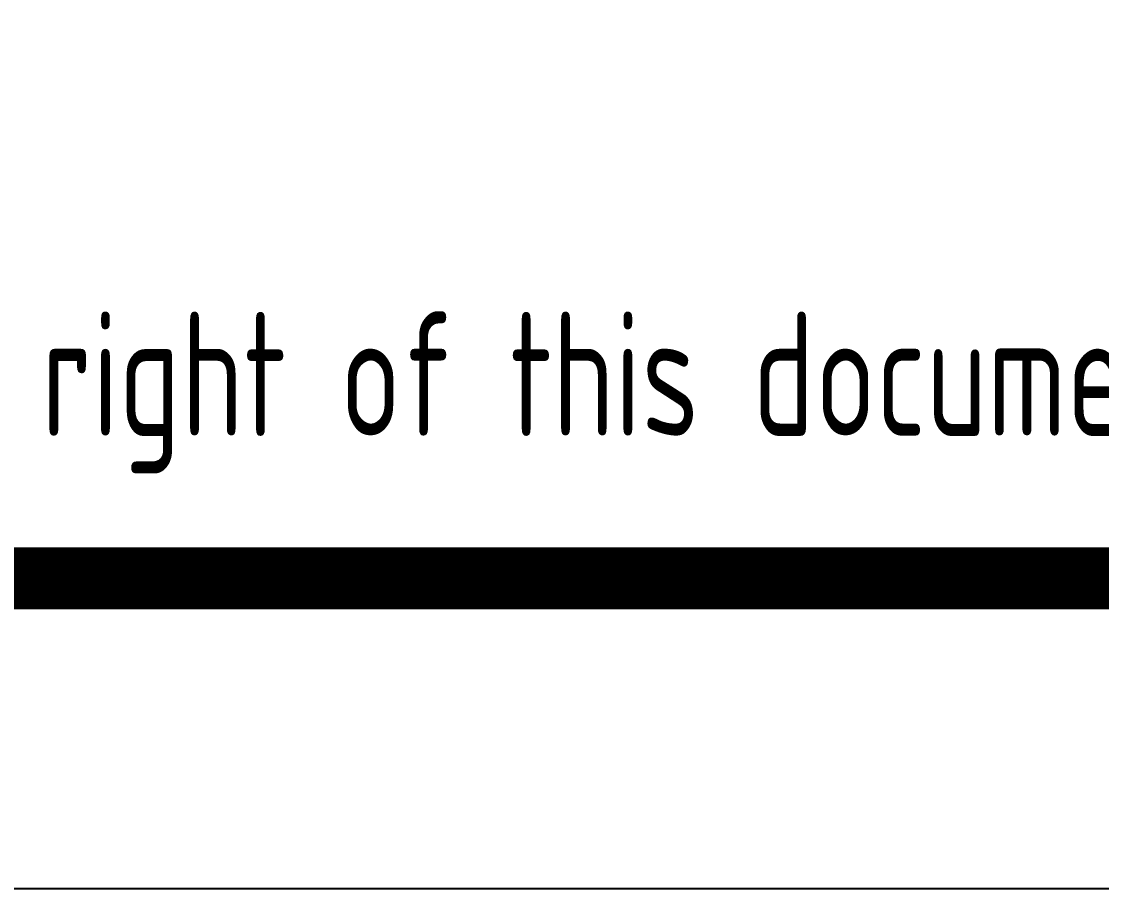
# Model space of a CAD drawing. Extents: x 5211311 to 5622788, y -441754 to -251897.
# Drawn here: x 5242771 to 5244514, y -289465 to -288067 of the extents above; entities that cross this region are included whole.
import ezdxf
from ezdxf.enums import TextEntityAlignment as Align

# ---------------------------------------------------------------- set-up
doc = ezdxf.new("R2010")
doc.units = 0
doc.header["$LTSCALE"] = 1000
doc.header["$MEASUREMENT"] = 0
doc.layers.get('0').update_dxf_attribs({"linetype": 'CONTINUOUS'})
doc.layers.add('PUB_TITLE', color=4, linetype='CONTINUOUS')
doc.styles.add('AHD', font='sceie.shx', dxfattribs={"width": 0.7, "bigfont": 'sceic.shx'})

msp = doc.modelspace()

# ---------------------------------------------------------------- linework, layer by layer
msp.add_line((5240810.1, -288964.7), (5258810.1, -288964.7))
msp.add_line((5240810.1, -288964.7), (5258810.1, -288964.7))
msp.add_line((5240810.1, -288964.7), (5258810.1, -288964.7))
msp.add_line((5240810.1, -288964.7), (5258810.1, -288964.7))
at = {"layer": 'PUB_TITLE'}
msp.add_lwpolyline([(5238310.1, -289464.7), (5259310.1, -289464.7), (5259310.1, -259764.7), (5238310.1, -259764.7)], close=True, dxfattribs=at)
at = {"layer": 'PUB_TITLE', "const_width": 100}
msp.add_lwpolyline([(5240810.1, -288964.7), (5258810.1, -288964.7), (5258810.1, -260264.7), (5240810.1, -260264.7)], close=True, dxfattribs=at)

# ---------------------------------------------------------------- texts
at = {"style": 'AHD', "width": 0.8}
msp.add_text('The proprietary right of this document belongs to Anhui Huadong Chemical And Medical Engineering  Co.,Ltd.  and any replication or transfer to the 3rd. side is forbidden without its permission. ', height=200, dxfattribs=at).set_placement((5249810.1, -288664.7), align=Align.MIDDLE)
msp.add_text('The proprietary right of this document belongs to Anhui Huadong Chemical And Medical Engineering  Co.,Ltd.  and any replication or transfer to the 3rd. side is forbidden without its permission. ', height=200, dxfattribs=at).set_placement((5249810.1, -288664.7), align=Align.MIDDLE)

doc.saveas('drawing.dxf')
